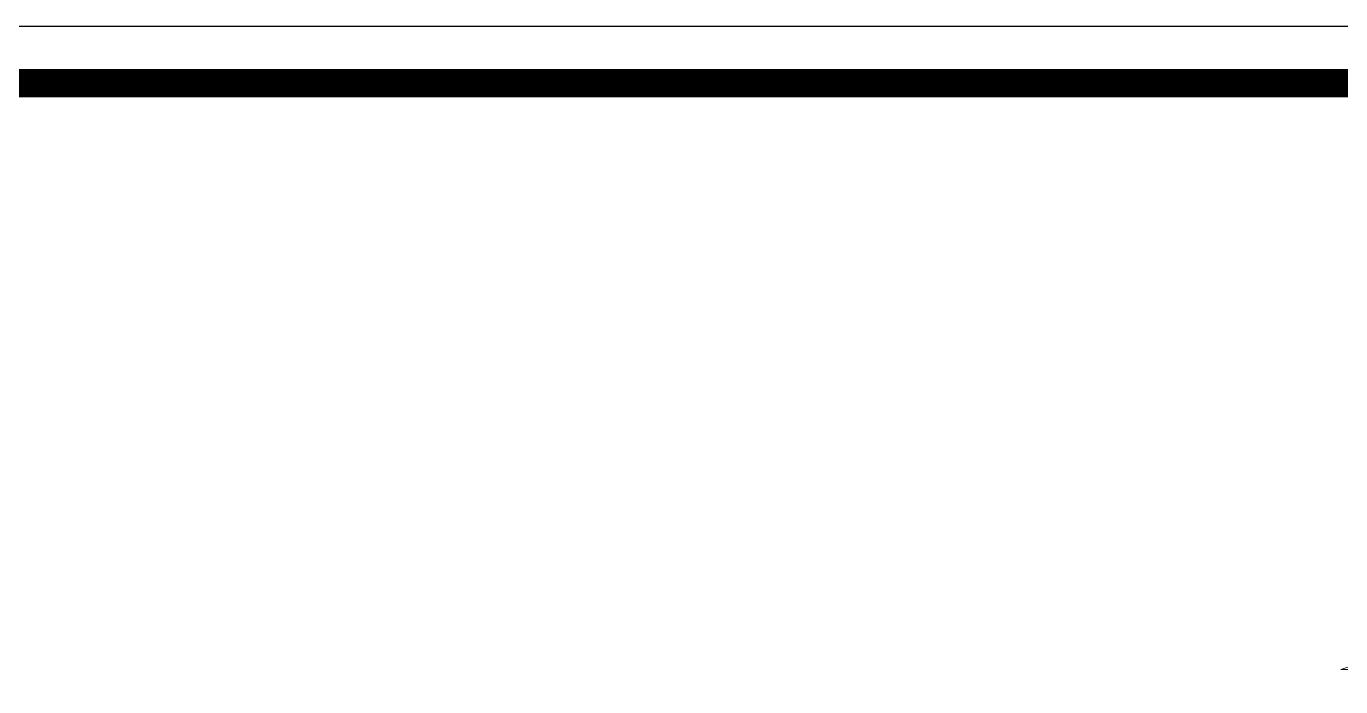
# Model space of a CAD drawing. Header units: millimetres. Extents: x 379264 to 1158416, y -283062 to 356890.
# Drawn here: x 1102671 to 1104979, y -3362 to -2202 of the extents above; entities that cross this region are included whole.
import ezdxf

# ---------------------------------------------------------------- set-up
doc = ezdxf.new("R2010")
doc.units = ezdxf.units.MM
doc.layers.add('04PM. THIN', color=7, linetype='Continuous')
doc.layers.add('CHI TIET THANG SAN VUON$0$DnW', color=20, linetype='Continuous')
doc.layers.add('keyplan TANG 1$0$Net Thay khac', color=250, linetype='Continuous', lineweight=15)

# ---------------------------------------------------------------- blocks, each defined once
blk = doc.blocks.new('CHG_XX_Khung ten')
blk.add_lwpolyline([(15, 579), (826, 579), (826, 15), (15, 15)], close=True)
at = {"color": 4, "linetype": 'Continuous', "const_width": 1}
blk.add_lwpolyline([(17, 577), (824, 577), (824, 17), (17, 17)], close=True, dxfattribs=at)
blk = doc.blocks.new('keyplan TANG 1')
at = {"layer": 'keyplan TANG 1$0$Net Thay khac'}
blk.add_lwpolyline([(113549, 173266.8), (119549, 171266.8), (107548.9, 171266.8)], close=True, dxfattribs=at)

msp = doc.modelspace()

# ---------------------------------------------------------------- block references
at = {"layer": '04PM. THIN', "xscale": 50, "yscale": 50, "zscale": 50}
msp.add_blockref('CHG_XX_Khung ten', (1072329.92, -31152.33), dxfattribs=at)

# ---------------------------------------------------------------- next in the draw order: block references
at = {"layer": 'CHI TIET THANG SAN VUON$0$DnW', "xscale": 0.02, "yscale": 0.02, "zscale": 0.02}
msp.add_blockref('keyplan TANG 1', (1102828.2, -6757.07), dxfattribs=at)

doc.saveas('drawing.dxf')
